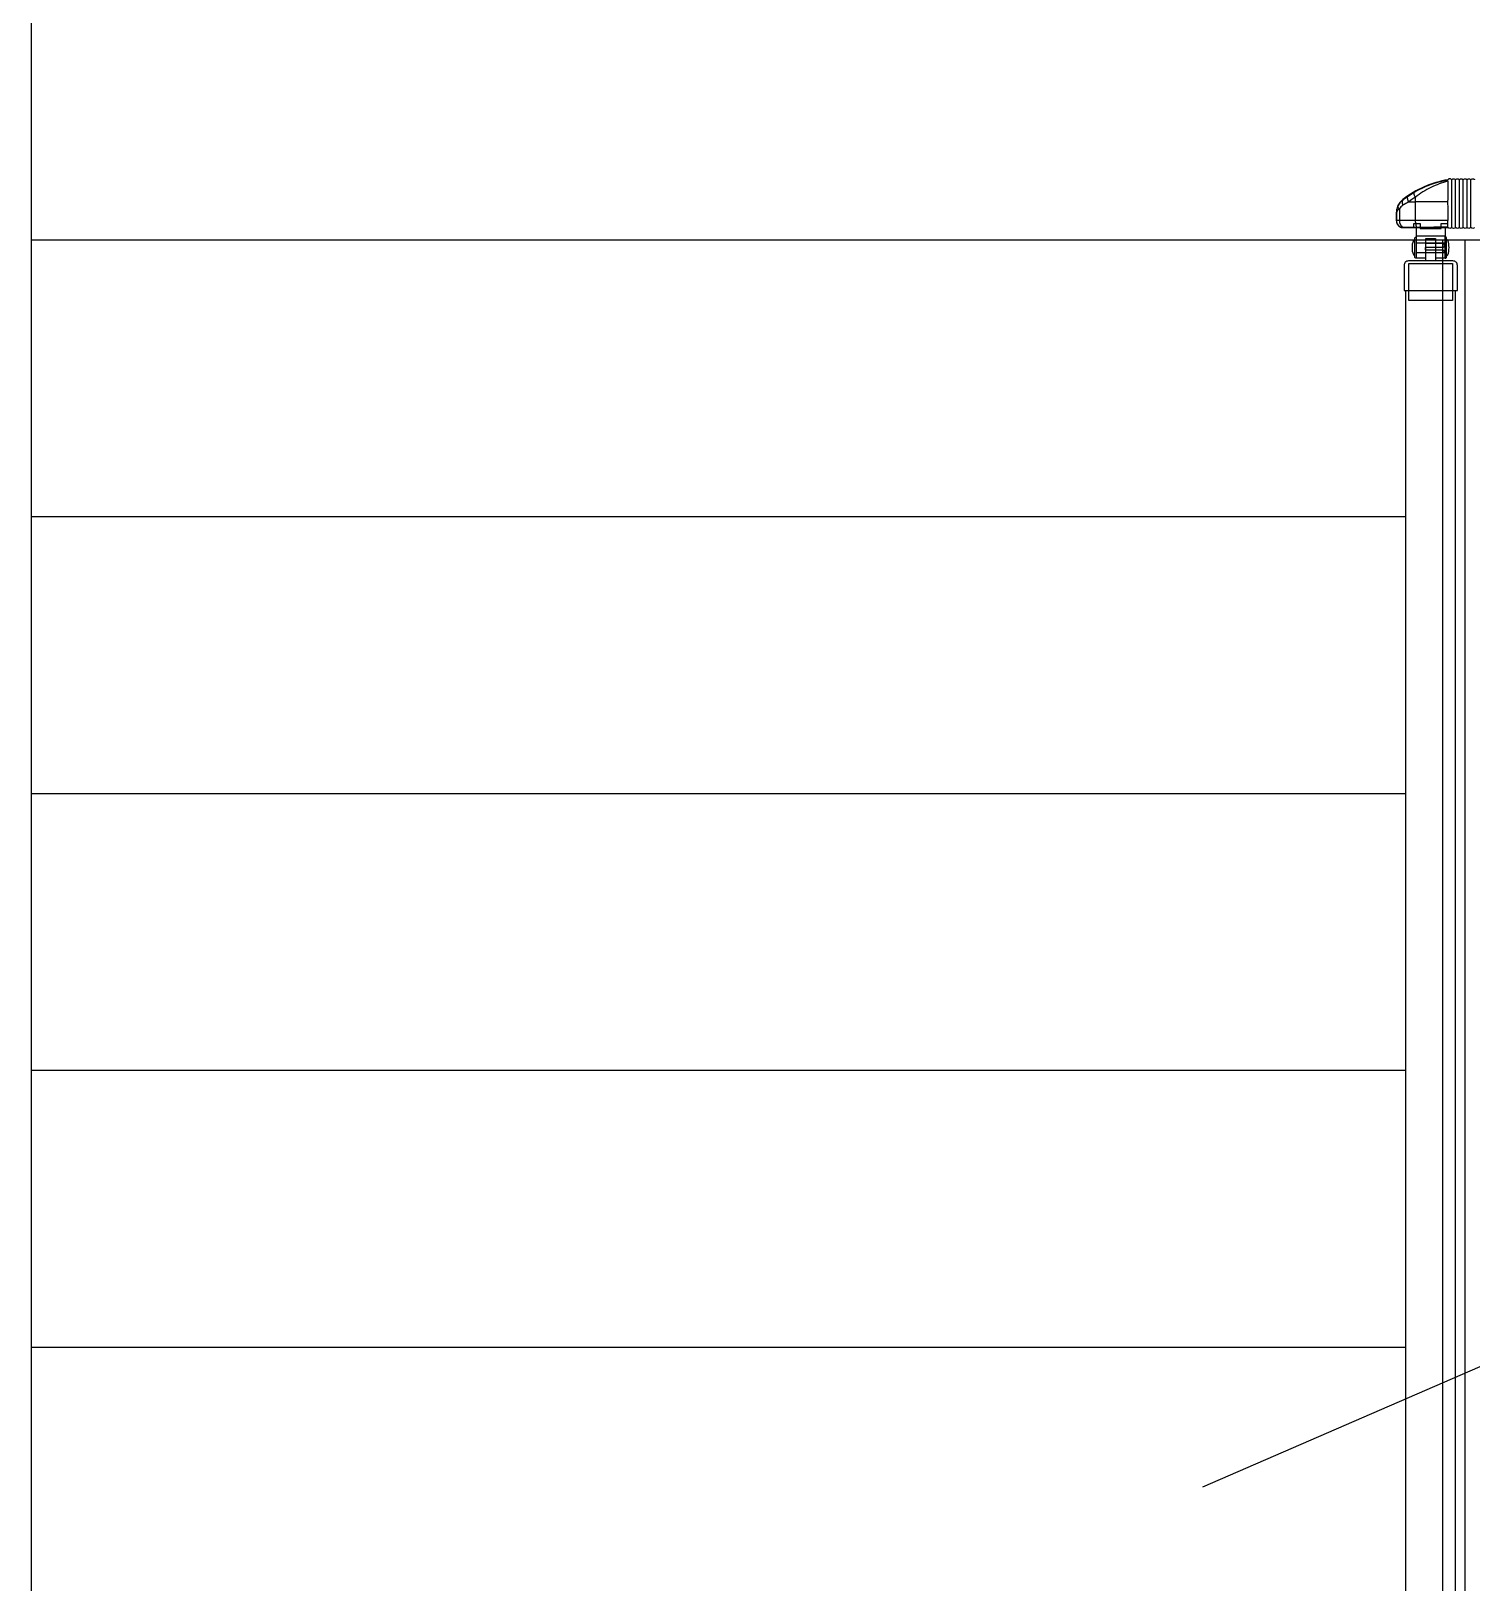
# Model space of a CAD drawing. Header units: millimetres. Extents: x -38475 to 94728, y -31127 to 90245.
# Drawn here: x 64875 to 66332, y -3143 to -1574 of the extents above; entities that cross this region are included whole.
import ezdxf

# ---------------------------------------------------------------- set-up
doc = ezdxf.new("R2010")
doc.units = ezdxf.units.MM
doc.layers.add('e-plan', color=9, linetype='Continuous')

# ---------------------------------------------------------------- blocks, each defined once
blk = doc.blocks.new('Xref-지하2층')
at = {"layer": 'e-plan', "linetype": 'Continuous'}
for p, q in [((69799.5, 10158.3), (69799.5, 10139.5)), ((69780.4, 10139.2), (69780.4, 10147.2)), ((69780.4, 10139.2), (69780.6, 10139.4)), ((69780.6, 10147.2), (69780.6, 10139.4)), ((69783.4, 10151), (69783.4, 10139.4)), ((69787.6, 10132.4), (69787.4, 10132.2)), ((69787.4, 10132.2), (69832.5, 10132.2)), ((68400, 10120), (71300, 10120)), ((69798.8, 10120), (69827.5, 10120)), ((69827.5, 7320), (69827.5, 10120)), ((69827.5, 7320), (69827.5, 10120)), ((69850, 7320), (69850, 10120)), ((69850, 7320), (69850, 10120)), ((68400, 9840), (69790.1, 9840)), ((68400, 9560), (69790.1, 9560)), ((68400, 9280), (69790.1, 9280)), ((68400, 9000), (69790.1, 9000))]:
    blk.add_line(p, q, dxfattribs=at)
at = {"layer": 'e-plan'}
for points in [[(71300, 4050), (71300, 11600), (68400, 11600), (68400, 6100)], [(69584.6, 8858.8), (70494.8, 9253.9), (70442.5, 9374.3), (70667.4, 9185.7), (70615.1, 9306.1), (71500, 9690.2)], [(69840.1, 7371.5), (69840.1, 8969.7)], [(69790.1, 7371.5), (69790.1, 8948)]]:
    blk.add_lwpolyline(points, dxfattribs=at)
at = {"layer": 'e-plan', "linetype": 'Continuous'}
for points in [[(69829.6, 10132.5), (69829.6, 10101.5), (69820.3, 10101.5), (69820.3, 10119.5), (69809.8, 10119.5), (69809.8, 10101.5), (69800.6, 10101.5), (69800.6, 10132.5), (69798.1, 10132.5), (69798.1, 10136.5), (69804.6, 10136.5), (69804.6, 10131.5), (69815.1, 10131.5), (69825.6, 10131.5), (69825.6, 10136.5), (69832.1, 10136.5), (69832.1, 10132.5), (69829.6, 10132.5), (69832.1, 10132.5)], [(69800.6, 10124), (69829.6, 10124)], [(69800.6, 10101.2), (69800.6, 10122.8)], [(69800.6, 10117), (69809.8, 10117)], [(69810.1, 10119.5), (69810.1, 10121.3), (69820.1, 10121.3), (69820.1, 10119.5)], [(69810.1, 10098.5), (69810.1, 10119.5)], [(69810.1, 10117), (69820.1, 10117)], [(69820.1, 10119.5), (69820.1, 10098.5)], [(69820.3, 10117), (69829.6, 10117)], [(69829.6, 10101.2), (69829.6, 10122.8)], [(69793.1, 10068.5), (69793.1, 10095.9), (69837.1, 10095.9), (69837.1, 10068.5)], [(69800.6, 10107), (69809.8, 10107)], [(69810.1, 10107), (69820.1, 10107)], [(69820.3, 10107), (69829.6, 10107)], [(69788.1, 10068.5), (69842.1, 10068.5)], [(69790.1, 8948), (69790.1, 10068.5)], [(69837.1, 10068.5), (69837.1, 10058.4), (69793.1, 10058.4), (69793.1, 10068.5)], [(69840.1, 8969.7), (69840.1, 10068.5)]]:
    blk.add_lwpolyline(points, dxfattribs=at)
for points in [[(69799.1, 10103.8, -0.306902), (69797.9, 10104.6, -0.108318), (69796.6, 10112, -0.10812), (69797.9, 10119.4, -0.306686), (69799.1, 10120.2)], [(69800.6, 10101.2), (69800.4, 10101.2, -0.414214), (69799.1, 10102.5), (69799.1, 10121.5, -0.414214), (69800.4, 10122.8), (69800.6, 10122.8)], [(69809.6, 10117), (69809.6, 10116.4), (69827.3, 10116.4, -0.414214), (69828.6, 10115.1), (69828.6, 10113.3, -0.414214), (69827.3, 10112), (69809.6, 10112), (69809.6, 10109.7), (69827.3, 10109.7, -0.414214), (69828.6, 10108.4), (69828.6, 10107)], [(69829.6, 10101.2), (69829.8, 10101.2, 0.414214), (69831.1, 10102.5), (69831.1, 10121.5, 0.414214), (69829.8, 10122.8), (69829.6, 10122.8)], [(69831.1, 10103.8, 0.306902), (69832.3, 10104.6, 0.108318), (69833.6, 10112, 0.10812), (69832.3, 10119.4, 0.306686), (69831.1, 10120.2)], [(69842.1, 10068.5), (69842.1, 10094, 0.414214), (69837.6, 10098.5), (69792.6, 10098.5, 0.414214), (69788.1, 10094), (69788.1, 10068.5)]]:
    blk.add_lwpolyline(points, format="xyb", dxfattribs=at)
for points in [[(69787.1, 10160.4, 0), (69787, 10160.4, 0), (69787, 10160.3, 0), (69786.9, 10160.3, 0), (69786.8, 10160.2, 0), (69786.8, 10160.1, 0), (69786.7, 10160.1, 0), (69786.7, 10160, 0), (69786.6, 10159.9, 0), (69786.6, 10159.8, 0), (69786.5, 10159.7, 0), (69786.5, 10159.6, 0), (69786.4, 10159.6, 0), (69786.4, 10159.5, 0), (69786.4, 10159.4, 0), (69786.3, 10159.3, 0), (69786.3, 10159.2, 0), (69786.3, 10159.1, 0), (69786.3, 10159, 0), (69786.2, 10158.9, 0), (69786.2, 10158.7, 0), (69786.2, 10158.6, 0), (69786.2, 10158.5, 0), (69786.2, 10158.4, 0), (69786.2, 10158.3, 0), (69786.2, 10158.2, 0), (69786.2, 10158, 0), (69786.2, 10157.9, 0), (69786.2, 10157.8, 0), (69786.2, 10157.7, 0), (69786.2, 10157.5, 0), (69786.2, 10157.4, 0), (69786.2, 10157.3, 0), (69786.2, 10157.1, 0), (69786.3, 10157, 0), (69786.3, 10156.9, 0), (69786.3, 10156.7, 0), (69786.4, 10156.6, 0), (69786.4, 10156.5, 0), (69786.4, 10156.3, 0), (69786.5, 10156.2, 0), (69786.5, 10156, 0), (69786.5, 10155.9, 0), (69786.6, 10155.8, 0), (69786.6, 10155.6, 0), (69786.7, 10155.5, 0), (69786.8, 10155.3, 0), (69786.8, 10155.2, 0), (69786.9, 10155, 0), (69786.9, 10154.9, 0)], [(69780.4, 10139.2, 0), (69780.4, 10139, 0), (69780.4, 10138.8, 0), (69780.4, 10138.5, 0), (69780.4, 10138.3, 0), (69780.5, 10138.1, 0), (69780.5, 10137.9, 0), (69780.5, 10137.7, 0), (69780.6, 10137.5, 0), (69780.6, 10137.3, 0), (69780.7, 10137, 0), (69780.8, 10136.8, 0), (69780.9, 10136.6, 0), (69780.9, 10136.4, 0), (69781, 10136.2, 0), (69781.1, 10136, 0), (69781.2, 10135.8, 0), (69781.3, 10135.6, 0), (69781.5, 10135.5, 0), (69781.6, 10135.3, 0), (69781.7, 10135.1, 0), (69781.8, 10134.9, 0), (69782, 10134.7, 0), (69782.1, 10134.6, 0), (69782.3, 10134.4, 0), (69782.4, 10134.3, 0), (69782.6, 10134.1, 0), (69782.7, 10134, 0), (69782.9, 10133.8, 0), (69783.1, 10133.7, 0), (69783.3, 10133.5, 0), (69783.4, 10133.4, 0), (69783.6, 10133.3, 0), (69783.8, 10133.2, 0), (69784, 10133.1, 0), (69784.2, 10133, 0), (69784.4, 10132.9, 0), (69784.6, 10132.8, 0), (69784.8, 10132.7, 0), (69785, 10132.6, 0), (69785.2, 10132.5, 0), (69785.4, 10132.5, 0), (69785.6, 10132.4, 0), (69785.8, 10132.4, 0), (69786.1, 10132.3, 0), (69786.3, 10132.3, 0), (69786.5, 10132.3, 0), (69786.7, 10132.2, 0), (69786.9, 10132.2, 0), (69787.2, 10132.2, 0)], [(69783.4, 10139.4, 0), (69783.3, 10139.4, 0), (69783.2, 10139.4, 0), (69783.1, 10139.4, 0), (69783, 10139.4, 0), (69782.9, 10139.4, 0), (69782.8, 10139.4, 0), (69782.7, 10139.4, 0), (69782.6, 10139.4, 0), (69782.5, 10139.4, 0), (69782.4, 10139.4, 0), (69782.4, 10139.4, 0), (69782.3, 10139.4, 0), (69782.2, 10139.4, 0), (69782.1, 10139.4, 0), (69782, 10139.4, 0), (69781.9, 10139.4, 0), (69781.9, 10139.4, 0), (69781.8, 10139.4, 0), (69781.7, 10139.4, 0), (69781.7, 10139.4, 0), (69781.6, 10139.4, 0), (69781.5, 10139.4, 0), (69781.5, 10139.4, 0), (69781.4, 10139.4, 0), (69781.3, 10139.4, 0), (69781.3, 10139.4, 0), (69781.2, 10139.4, 0), (69781.2, 10139.4, 0), (69781.1, 10139.4, 0), (69781.1, 10139.4, 0), (69781, 10139.4, 0), (69781, 10139.4, 0), (69780.9, 10139.4, 0), (69780.9, 10139.4, 0), (69780.9, 10139.4, 0), (69780.8, 10139.4, 0), (69780.8, 10139.4, 0), (69780.8, 10139.4, 0), (69780.7, 10139.4, 0), (69780.7, 10139.4, 0), (69780.7, 10139.4, 0), (69780.7, 10139.4, 0), (69780.7, 10139.4, 0), (69780.6, 10139.4, 0), (69780.6, 10139.4, 0), (69780.6, 10139.4, 0), (69780.6, 10139.4, 0), (69780.6, 10139.4, 0), (69780.6, 10139.4, 0)], [(69782, 10153.8, 0), (69782, 10153.8, 0), (69781.9, 10153.8, 0), (69781.9, 10153.7, 0), (69781.9, 10153.7, 0), (69781.9, 10153.6, 0), (69781.9, 10153.6, 0), (69781.9, 10153.5, 0), (69781.9, 10153.5, 0), (69781.9, 10153.4, 0), (69781.9, 10153.4, 0), (69781.9, 10153.3, 0), (69781.9, 10153.3, 0), (69781.9, 10153.2, 0), (69781.9, 10153.2, 0), (69781.9, 10153.1, 0), (69781.9, 10153.1, 0), (69781.9, 10153, 0), (69782, 10153, 0), (69782, 10152.9, 0), (69782, 10152.8, 0), (69782, 10152.8, 0), (69782, 10152.7, 0), (69782.1, 10152.7, 0), (69782.1, 10152.6, 0), (69782.1, 10152.6, 0), (69782.2, 10152.5, 0), (69782.2, 10152.4, 0), (69782.2, 10152.4, 0), (69782.3, 10152.3, 0), (69782.3, 10152.3, 0), (69782.3, 10152.2, 0), (69782.4, 10152.1, 0), (69782.4, 10152.1, 0), (69782.5, 10152, 0), (69782.5, 10151.9, 0), (69782.6, 10151.9, 0), (69782.6, 10151.8, 0), (69782.7, 10151.8, 0), (69782.7, 10151.7, 0), (69782.8, 10151.6, 0), (69782.8, 10151.6, 0), (69782.9, 10151.5, 0), (69783, 10151.4, 0), (69783, 10151.4, 0), (69783.1, 10151.3, 0), (69783.1, 10151.3, 0), (69783.2, 10151.2, 0), (69783.3, 10151.1, 0), (69783.4, 10151.1, 0)], [(69783.4, 10139.4, 0), (69783.4, 10139.2, 0), (69783.4, 10139, 0), (69783.4, 10138.8, 0), (69783.5, 10138.6, 0), (69783.5, 10138.3, 0), (69783.5, 10138.1, 0), (69783.5, 10137.9, 0), (69783.6, 10137.7, 0), (69783.6, 10137.5, 0), (69783.7, 10137.3, 0), (69783.7, 10137.1, 0), (69783.8, 10136.9, 0), (69783.8, 10136.7, 0), (69783.9, 10136.5, 0), (69784, 10136.3, 0), (69784.1, 10136.1, 0), (69784.1, 10135.9, 0), (69784.2, 10135.7, 0), (69784.3, 10135.5, 0), (69784.4, 10135.3, 0), (69784.5, 10135.2, 0), (69784.6, 10135, 0), (69784.7, 10134.8, 0), (69784.8, 10134.7, 0), (69784.9, 10134.5, 0), (69785, 10134.4, 0), (69785.1, 10134.2, 0), (69785.3, 10134.1, 0), (69785.4, 10133.9, 0), (69785.5, 10133.8, 0), (69785.6, 10133.7, 0), (69785.8, 10133.5, 0), (69785.9, 10133.4, 0), (69786, 10133.3, 0), (69786.2, 10133.2, 0), (69786.3, 10133.1, 0), (69786.5, 10133, 0), (69786.6, 10132.9, 0), (69786.7, 10132.9, 0), (69786.9, 10132.8, 0), (69787, 10132.7, 0), (69787.2, 10132.7, 0), (69787.3, 10132.6, 0), (69787.5, 10132.6, 0), (69787.7, 10132.5, 0), (69787.8, 10132.5, 0), (69788, 10132.5, 0), (69788.1, 10132.5, 0), (69788.3, 10132.4, 0)], [(69799.5, 10139.5, 0), (69799.1, 10139.5, 0), (69798.8, 10139.5, 0), (69798.4, 10139.5, 0), (69798, 10139.5, 0), (69797.7, 10139.5, 0), (69797.3, 10139.5, 0), (69797, 10139.5, 0), (69796.6, 10139.5, 0), (69796.3, 10139.5, 0), (69795.9, 10139.5, 0), (69795.6, 10139.5, 0), (69795.2, 10139.5, 0), (69794.9, 10139.5, 0), (69794.5, 10139.5, 0), (69794.2, 10139.5, 0), (69793.8, 10139.5, 0), (69793.5, 10139.5, 0), (69793.2, 10139.5, 0), (69792.8, 10139.5, 0), (69792.5, 10139.5, 0), (69792.2, 10139.5, 0), (69791.8, 10139.5, 0), (69791.5, 10139.5, 0), (69791.2, 10139.5, 0), (69790.8, 10139.5, 0), (69790.5, 10139.5, 0), (69790.2, 10139.5, 0), (69789.9, 10139.5, 0), (69789.6, 10139.5, 0), (69789.3, 10139.5, 0), (69788.9, 10139.5, 0), (69788.6, 10139.5, 0), (69788.3, 10139.5, 0), (69788, 10139.5, 0), (69787.7, 10139.5, 0), (69787.4, 10139.5, 0), (69787.1, 10139.5, 0), (69786.8, 10139.5, 0), (69786.5, 10139.5, 0), (69786.2, 10139.5, 0), (69785.9, 10139.5, 0), (69785.6, 10139.5, 0), (69785.4, 10139.5, 0), (69785.1, 10139.5, 0), (69784.8, 10139.4, 0), (69784.5, 10139.4, 0), (69784.2, 10139.4, 0), (69784, 10139.4, 0), (69783.7, 10139.4, 0)], [(69799.5, 10139.5, 0), (69799.5, 10139.3, 0), (69799.5, 10139.1, 0), (69799.5, 10138.9, 0), (69799.5, 10138.6, 0), (69799.5, 10138.4, 0), (69799.5, 10138.2, 0), (69799.5, 10138, 0), (69799.6, 10137.8, 0), (69799.6, 10137.6, 0), (69799.6, 10137.4, 0), (69799.6, 10137.2, 0), (69799.6, 10136.9, 0), (69799.7, 10136.7, 0), (69799.7, 10136.5, 0), (69799.7, 10136.3, 0), (69799.8, 10136.2, 0), (69799.8, 10136, 0), (69799.8, 10135.8, 0), (69799.9, 10135.6, 0), (69799.9, 10135.4, 0), (69800, 10135.2, 0), (69800, 10135.1, 0), (69800, 10134.9, 0), (69800.1, 10134.7, 0), (69800.1, 10134.6, 0), (69800.2, 10134.4, 0), (69800.2, 10134.3, 0), (69800.3, 10134.1, 0), (69800.3, 10134, 0), (69800.4, 10133.9, 0), (69800.5, 10133.7, 0), (69800.5, 10133.6, 0), (69800.6, 10133.5, 0), (69800.6, 10133.4, 0), (69800.7, 10133.3, 0), (69800.8, 10133.2, 0), (69800.8, 10133.1, 0), (69800.9, 10133, 0), (69800.9, 10132.9, 0), (69801, 10132.9, 0), (69801.1, 10132.8, 0), (69801.1, 10132.7, 0), (69801.2, 10132.7, 0), (69801.3, 10132.6, 0), (69801.3, 10132.6, 0), (69801.4, 10132.6, 0), (69801.5, 10132.5, 0), (69801.6, 10132.5, 0), (69801.6, 10132.5, 0)], [(69832.3, 10139.6, 0), (69831.6, 10139.6, 0), (69830.9, 10139.6, 0), (69830.2, 10139.6, 0), (69829.6, 10139.6, 0), (69828.9, 10139.6, 0), (69828.2, 10139.6, 0), (69827.6, 10139.6, 0), (69826.9, 10139.6, 0), (69826.3, 10139.6, 0), (69825.6, 10139.6, 0), (69824.9, 10139.6, 0), (69824.3, 10139.6, 0), (69823.6, 10139.6, 0), (69822.9, 10139.6, 0), (69822.3, 10139.6, 0), (69821.6, 10139.6, 0), (69821, 10139.6, 0), (69820.3, 10139.6, 0), (69819.6, 10139.6, 0), (69819, 10139.6, 0), (69818.3, 10139.6, 0), (69817.7, 10139.6, 0), (69817, 10139.6, 0), (69816.3, 10139.6, 0), (69815.7, 10139.5, 0), (69815, 10139.5, 0), (69814.4, 10139.5, 0), (69813.7, 10139.5, 0), (69813.1, 10139.5, 0), (69812.4, 10139.5, 0), (69811.8, 10139.5, 0), (69811.1, 10139.5, 0), (69810.4, 10139.5, 0), (69809.8, 10139.5, 0), (69809.1, 10139.5, 0), (69808.5, 10139.5, 0), (69807.8, 10139.5, 0), (69807.2, 10139.5, 0), (69806.6, 10139.5, 0), (69805.9, 10139.5, 0), (69805.3, 10139.5, 0), (69804.6, 10139.5, 0), (69804, 10139.5, 0), (69803.3, 10139.5, 0), (69802.7, 10139.5, 0), (69802, 10139.5, 0), (69801.4, 10139.5, 0), (69800.8, 10139.5, 0), (69800.1, 10139.5, 0)], [(69788.4, 10132.4, 0), (69788.4, 10132.4, 0), (69788.4, 10132.4, 0), (69788.3, 10132.4, 0), (69788.3, 10132.4, 0), (69788.3, 10132.4, 0), (69788.3, 10132.4, 0), (69788.2, 10132.4, 0), (69788.2, 10132.4, 0), (69788.2, 10132.4, 0), (69788.1, 10132.4, 0), (69788.1, 10132.4, 0), (69788.1, 10132.4, 0), (69788.1, 10132.4, 0), (69788, 10132.4, 0), (69788, 10132.4, 0), (69788, 10132.4, 0), (69788, 10132.4, 0), (69788, 10132.4, 0), (69787.9, 10132.4, 0), (69787.9, 10132.4, 0), (69787.9, 10132.4, 0), (69787.9, 10132.4, 0), (69787.8, 10132.4, 0), (69787.8, 10132.4, 0), (69787.8, 10132.4, 0), (69787.8, 10132.4, 0), (69787.8, 10132.4, 0), (69787.8, 10132.4, 0), (69787.7, 10132.4, 0), (69787.7, 10132.4, 0), (69787.7, 10132.4, 0), (69787.7, 10132.4, 0), (69787.7, 10132.4, 0), (69787.7, 10132.4, 0), (69787.7, 10132.4, 0), (69787.7, 10132.4, 0), (69787.7, 10132.4, 0), (69787.6, 10132.4, 0), (69787.6, 10132.4, 0), (69787.6, 10132.4, 0), (69787.6, 10132.4, 0), (69787.6, 10132.4, 0), (69787.6, 10132.4, 0), (69787.6, 10132.4, 0), (69787.6, 10132.4, 0), (69787.6, 10132.4, 0), (69787.6, 10132.4, 0), (69787.6, 10132.4, 0), (69787.6, 10132.4, 0)], [(69801.7, 10132.5, 0), (69801.4, 10132.5, 0), (69801.1, 10132.5, 0), (69800.8, 10132.5, 0), (69800.5, 10132.5, 0), (69800.2, 10132.5, 0), (69799.9, 10132.5, 0), (69799.6, 10132.5, 0), (69799.3, 10132.5, 0), (69799, 10132.5, 0), (69798.7, 10132.5, 0), (69798.5, 10132.5, 0), (69798.2, 10132.5, 0), (69797.9, 10132.5, 0), (69797.6, 10132.5, 0), (69797.3, 10132.5, 0), (69797, 10132.5, 0), (69796.8, 10132.5, 0), (69796.5, 10132.5, 0), (69796.2, 10132.5, 0), (69795.9, 10132.5, 0), (69795.6, 10132.5, 0), (69795.4, 10132.5, 0), (69795.1, 10132.5, 0), (69794.8, 10132.5, 0), (69794.6, 10132.5, 0), (69794.3, 10132.5, 0), (69794, 10132.5, 0), (69793.8, 10132.5, 0), (69793.5, 10132.5, 0), (69793.2, 10132.5, 0), (69793, 10132.5, 0), (69792.7, 10132.5, 0), (69792.5, 10132.5, 0), (69792.2, 10132.5, 0), (69792, 10132.5, 0), (69791.7, 10132.5, 0), (69791.5, 10132.5, 0), (69791.2, 10132.5, 0), (69791, 10132.5, 0), (69790.7, 10132.5, 0), (69790.5, 10132.5, 0), (69790.3, 10132.5, 0), (69790, 10132.5, 0), (69789.8, 10132.5, 0), (69789.6, 10132.4, 0), (69789.3, 10132.4, 0), (69789.1, 10132.4, 0), (69788.9, 10132.4, 0), (69788.7, 10132.4, 0)], [(69832.4, 10132.6, 0), (69831.8, 10132.6, 0), (69831.2, 10132.6, 0), (69830.5, 10132.6, 0), (69829.9, 10132.6, 0), (69829.3, 10132.6, 0), (69828.7, 10132.6, 0), (69828, 10132.6, 0), (69827.4, 10132.6, 0), (69826.8, 10132.6, 0), (69826.2, 10132.6, 0), (69825.6, 10132.6, 0), (69824.9, 10132.6, 0), (69824.3, 10132.6, 0), (69823.7, 10132.6, 0), (69823.1, 10132.6, 0), (69822.4, 10132.6, 0), (69821.8, 10132.6, 0), (69821.2, 10132.6, 0), (69820.6, 10132.6, 0), (69820, 10132.6, 0), (69819.4, 10132.6, 0), (69818.7, 10132.6, 0), (69818.1, 10132.6, 0), (69817.5, 10132.5, 0), (69816.9, 10132.5, 0), (69816.3, 10132.5, 0), (69815.7, 10132.5, 0), (69815, 10132.5, 0), (69814.4, 10132.5, 0), (69813.8, 10132.5, 0), (69813.2, 10132.5, 0), (69812.6, 10132.5, 0), (69812, 10132.5, 0), (69811.4, 10132.5, 0), (69810.8, 10132.5, 0), (69810.1, 10132.5, 0), (69809.5, 10132.5, 0), (69808.9, 10132.5, 0), (69808.3, 10132.5, 0), (69807.7, 10132.5, 0), (69807.1, 10132.5, 0), (69806.5, 10132.5, 0), (69805.9, 10132.5, 0), (69805.3, 10132.5, 0), (69804.7, 10132.5, 0), (69804.1, 10132.5, 0), (69803.5, 10132.5, 0), (69802.9, 10132.5, 0), (69802.3, 10132.5, 0)]]:
    blk.add_polyline3d(points, dxfattribs=at)
for centre, radius, start, end in [((69849.9, 10079.6), 102.6, 99.7897, 127.8193), ((69797.4, 10147.2), 17, 127.8193, 180)]:
    blk.add_arc(centre, radius, start, end, dxfattribs=at)
at = {"layer": 'e-plan', "linetype": 'Continuous', "extrusion": (0.008726, 0.008726, 0.999924)}
blk.add_arc((69784.7, 10133.5, 698.2), 7, 180, 269.9956, dxfattribs=at)
at = {"layer": 'e-plan', "linetype": 'Continuous', "extrusion": (-1e-16, 2.22045e-32, -1)}
for centre in [(-69834.4, 10134.2), (-69838.3, 10134.2), (-69842.1, 10134.2), (-69846, 10134.2), (-69849.9, 10134.2), (-69853.7, 10134.2), (-69857.6, 10134.2)]:
    blk.add_arc(centre, 2.75, 225.2805, 314.7195, dxfattribs=at)
at = {"layer": 'e-plan', "linetype": 'Continuous'}
for points, knots in [([(69798.2, 10167.9), (69803.5, 10171), (69809, 10173.6), (69820.5, 10177.8), (69826.4, 10179.4), (69832.4, 10180.4)], [0, 0, 0, 0, 0.5, 0.5, 1, 1, 1, 1]), ([(69832.3, 10179.2), (69826.5, 10177.7), (69820.8, 10175.6), (69809.7, 10170.1), (69804.5, 10166.8), (69799.6, 10163.1)], [0, 0, 0, 0, 0.5, 0.5, 1, 1, 1, 1]), ([(69832.3, 10179.2), (69832.3, 10178.1), (69832.3, 10176.7), (69832.3, 10173.7), (69832.3, 10172), (69832.3, 10166.5), (69832.4, 10162.4), (69832.2, 10158.3)], [0, 0, 0, 0, 0.25, 0.25, 0.5, 0.5, 1, 1, 1, 1]), ([(69832.3, 10179.2), (69832.4, 10179.6), (69832.4, 10179.9), (69832.4, 10180.3), (69832.4, 10180.4), (69832.4, 10180.4)], [0, 0, 0, 0, 0.5, 0.5, 1, 1, 1, 1]), ([(69836.3, 10180.7), (69836.1, 10181), (69835.8, 10181.1), (69835.6, 10181.3), (69835.3, 10181.4), (69835, 10181.5), (69834.7, 10181.5), (69834.4, 10181.6), (69834.1, 10181.5), (69833.8, 10181.5), (69833.5, 10181.4), (69833.2, 10181.3), (69832.9, 10181.1), (69832.7, 10181), (69832.6, 10180.9), (69832.4, 10180.7)], [0, 0, 0, 0, 0.213706, 0.213706, 0.213706, 0.427411, 0.427411, 0.427411, 0.641117, 0.641117, 0.641117, 0.854822, 0.854822, 0.854822, 1, 1, 1, 1]), ([(69832.4, 10180.7), (69832.4, 10180.7), (69832.4, 10180.7), (69832.4, 10180.7), (69832.4, 10180.6), (69832.4, 10180.5), (69832.4, 10180.5), (69832.4, 10180.4), (69832.4, 10180.4), (69832.4, 10180.4), (69832.4, 10180.4), (69832.4, 10180.4), (69832.4, 10180.4)], [0, 0, 0, 0, 0.162261, 0.162261, 0.162261, 0.811304, 0.811304, 0.811304, 0.966807, 0.966807, 0.966807, 1, 1, 1, 1]), ([(69836.3, 10180.7), (69836.5, 10181), (69836.8, 10181.1), (69837.1, 10181.3), (69837.4, 10181.4), (69837.7, 10181.5), (69838, 10181.5), (69838.3, 10181.6), (69838.6, 10181.5), (69838.9, 10181.5), (69839.2, 10181.4), (69839.5, 10181.3), (69839.7, 10181.1), (69839.9, 10181), (69840.1, 10180.9), (69840.2, 10180.7)], [0, 0, 0, 0, 0.216293, 0.216293, 0.216293, 0.432586, 0.432586, 0.432586, 0.648879, 0.648879, 0.648879, 0.865171, 0.865171, 0.865171, 1, 1, 1, 1]), ([(69836.3, 10132.2), (69836.3, 10132.3), (69836.3, 10132.4), (69836.3, 10132.5), (69836.3, 10132.5), (69836.3, 10132.5), (69836.3, 10133.4), (69836.3, 10136.3), (69836.3, 10139), (69836.3, 10141.8), (69836.3, 10146.8), (69836.3, 10152.4), (69836.3, 10158), (69836.3, 10163.6), (69836.3, 10170.4), (69836.3, 10175.4), (69836.3, 10178.1), (69836.3, 10179.1), (69836.3, 10179.8), (69836.3, 10180.3), (69836.3, 10180.5), (69836.3, 10180.5), (69836.3, 10180.5), (69836.3, 10180.5), (69836.3, 10180.6), (69836.3, 10180.7), (69836.3, 10180.7)], [0, 0, 0, 0, 0.25, 0.28125, 0.296875, 0.3125, 0.34375, 0.375, 0.390625, 0.40625, 0.4375, 0.5, 0.53125, 0.5625, 0.625, 0.6875, 0.703125, 0.71875, 0.726563, 0.734375, 0.75, 0.765625, 0.78125, 0.8125, 0.875, 1, 1, 1, 1]), ([(69840.2, 10180.7), (69840.4, 10181), (69840.7, 10181.1), (69841, 10181.3), (69841.2, 10181.4), (69841.5, 10181.5), (69841.8, 10181.5), (69842.1, 10181.6), (69842.5, 10181.5), (69842.8, 10181.5), (69843.1, 10181.4), (69843.4, 10181.3), (69843.6, 10181.1), (69843.8, 10181), (69843.9, 10180.9), (69844.1, 10180.7)], [0, 0, 0, 0, 0.216293, 0.216293, 0.216293, 0.432586, 0.432586, 0.432586, 0.648879, 0.648879, 0.648879, 0.865171, 0.865171, 0.865171, 1, 1, 1, 1]), ([(69840.2, 10132.2), (69840.2, 10132.3), (69840.2, 10132.4), (69840.2, 10132.5), (69840.2, 10132.5), (69840.2, 10132.5), (69840.2, 10133.4), (69840.2, 10136.3), (69840.2, 10139), (69840.2, 10141.8), (69840.2, 10146.8), (69840.2, 10152.4), (69840.2, 10158), (69840.2, 10163.6), (69840.2, 10170.4), (69840.2, 10175.4), (69840.2, 10178.1), (69840.2, 10179.1), (69840.2, 10179.8), (69840.2, 10180.3), (69840.2, 10180.5), (69840.2, 10180.5), (69840.2, 10180.5), (69840.2, 10180.5), (69840.2, 10180.6), (69840.2, 10180.7), (69840.2, 10180.7)], [0, 0, 0, 0, 0.25, 0.28125, 0.296875, 0.3125, 0.34375, 0.375, 0.390625, 0.40625, 0.4375, 0.5, 0.53125, 0.5625, 0.625, 0.6875, 0.703125, 0.71875, 0.726563, 0.734375, 0.75, 0.765625, 0.78125, 0.8125, 0.875, 1, 1, 1, 1]), ([(69844.1, 10180.7), (69844.3, 10181), (69844.5, 10181.1), (69844.8, 10181.3), (69845.1, 10181.4), (69845.4, 10181.5), (69845.7, 10181.5), (69846, 10181.6), (69846.3, 10181.5), (69846.6, 10181.5), (69846.9, 10181.4), (69847.2, 10181.3), (69847.5, 10181.1), (69847.6, 10181), (69847.8, 10180.9), (69847.9, 10180.7)], [0, 0, 0, 0, 0.216293, 0.216293, 0.216293, 0.432586, 0.432586, 0.432586, 0.648879, 0.648879, 0.648879, 0.865171, 0.865171, 0.865171, 1, 1, 1, 1]), ([(69844.1, 10132.2), (69844.1, 10132.3), (69844.1, 10132.4), (69844.1, 10132.5), (69844.1, 10132.5), (69844.1, 10132.5), (69844.1, 10133.4), (69844.1, 10136.3), (69844.1, 10139), (69844.1, 10141.8), (69844.1, 10146.8), (69844.1, 10152.4), (69844.1, 10158), (69844.1, 10163.6), (69844.1, 10170.4), (69844.1, 10175.4), (69844.1, 10178.1), (69844.1, 10179.1), (69844.1, 10179.8), (69844.1, 10180.3), (69844.1, 10180.5), (69844.1, 10180.5), (69844.1, 10180.5), (69844.1, 10180.5), (69844.1, 10180.6), (69844.1, 10180.7), (69844.1, 10180.7)], [0, 0, 0, 0, 0.25, 0.28125, 0.296875, 0.3125, 0.34375, 0.375, 0.390625, 0.40625, 0.4375, 0.5, 0.53125, 0.5625, 0.625, 0.6875, 0.703125, 0.71875, 0.726563, 0.734375, 0.75, 0.765625, 0.78125, 0.8125, 0.875, 1, 1, 1, 1]), ([(69847.9, 10180.7), (69848.2, 10181), (69848.4, 10181.1), (69848.7, 10181.3), (69849, 10181.4), (69849.3, 10181.5), (69849.6, 10181.5), (69849.9, 10181.6), (69850.2, 10181.5), (69850.5, 10181.5), (69850.8, 10181.4), (69851.1, 10181.3), (69851.4, 10181.1), (69851.5, 10181), (69851.7, 10180.9), (69851.8, 10180.7)], [0, 0, 0, 0, 0.216293, 0.216293, 0.216293, 0.432586, 0.432586, 0.432586, 0.648879, 0.648879, 0.648879, 0.865171, 0.865171, 0.865171, 1, 1, 1, 1]), ([(69847.9, 10132.2), (69847.9, 10132.3), (69847.9, 10132.4), (69847.9, 10132.5), (69847.9, 10132.5), (69847.9, 10132.5), (69847.9, 10133.4), (69847.9, 10136.3), (69847.9, 10139), (69847.9, 10141.8), (69847.9, 10146.8), (69847.9, 10152.4), (69847.9, 10158), (69847.9, 10163.6), (69847.9, 10170.4), (69847.9, 10175.4), (69847.9, 10178.1), (69847.9, 10179.1), (69847.9, 10179.8), (69847.9, 10180.3), (69847.9, 10180.5), (69847.9, 10180.5), (69847.9, 10180.5), (69847.9, 10180.5), (69847.9, 10180.6), (69847.9, 10180.7), (69847.9, 10180.7)], [0, 0, 0, 0, 0.25, 0.28125, 0.296875, 0.3125, 0.34375, 0.375, 0.390625, 0.40625, 0.4375, 0.5, 0.53125, 0.5625, 0.625, 0.6875, 0.703125, 0.71875, 0.726563, 0.734375, 0.75, 0.765625, 0.78125, 0.8125, 0.875, 1, 1, 1, 1]), ([(69851.8, 10180.7), (69852, 10181), (69852.3, 10181.1), (69852.6, 10181.3), (69852.8, 10181.4), (69853.1, 10181.5), (69853.5, 10181.5), (69853.8, 10181.6), (69854.1, 10181.5), (69854.4, 10181.5), (69854.7, 10181.4), (69855, 10181.3), (69855.2, 10181.1), (69855.4, 10181), (69855.5, 10180.9), (69855.7, 10180.7)], [0, 0, 0, 0, 0.216293, 0.216293, 0.216293, 0.432586, 0.432586, 0.432586, 0.648879, 0.648879, 0.648879, 0.865171, 0.865171, 0.865171, 1, 1, 1, 1]), ([(69851.8, 10132.2), (69851.8, 10132.3), (69851.8, 10132.4), (69851.8, 10132.5), (69851.8, 10132.5), (69851.8, 10132.5), (69851.8, 10133.4), (69851.8, 10136.3), (69851.8, 10139), (69851.8, 10141.8), (69851.8, 10146.8), (69851.8, 10152.4), (69851.8, 10158), (69851.8, 10163.6), (69851.8, 10170.4), (69851.8, 10175.4), (69851.8, 10178.1), (69851.8, 10179.1), (69851.8, 10179.8), (69851.8, 10180.3), (69851.8, 10180.5), (69851.8, 10180.5), (69851.8, 10180.5), (69851.8, 10180.5), (69851.8, 10180.6), (69851.8, 10180.7), (69851.8, 10180.7)], [0, 0, 0, 0, 0.25, 0.28125, 0.296875, 0.3125, 0.34375, 0.375, 0.390625, 0.40625, 0.4375, 0.5, 0.53125, 0.5625, 0.625, 0.6875, 0.703125, 0.71875, 0.726563, 0.734375, 0.75, 0.765625, 0.78125, 0.8125, 0.875, 1, 1, 1, 1]), ([(69855.7, 10180.7), (69855.9, 10181), (69856.2, 10181.1), (69856.4, 10181.3), (69856.7, 10181.4), (69857, 10181.5), (69857.3, 10181.5), (69857.6, 10181.6), (69857.9, 10181.5), (69858.2, 10181.5), (69858.5, 10181.4), (69858.8, 10181.3), (69859.1, 10181.1), (69859.3, 10181), (69859.4, 10180.9), (69859.5, 10180.7)], [0, 0, 0, 0, 0.216293, 0.216293, 0.216293, 0.432586, 0.432586, 0.432586, 0.648879, 0.648879, 0.648879, 0.865171, 0.865171, 0.865171, 1, 1, 1, 1]), ([(69855.7, 10132.2), (69855.7, 10132.3), (69855.7, 10132.4), (69855.7, 10132.5), (69855.7, 10132.5), (69855.7, 10132.5), (69855.7, 10133.4), (69855.7, 10136.3), (69855.7, 10139), (69855.7, 10141.8), (69855.7, 10146.8), (69855.7, 10152.4), (69855.7, 10158), (69855.7, 10163.6), (69855.7, 10170.4), (69855.7, 10175.4), (69855.7, 10178.1), (69855.7, 10179.1), (69855.7, 10179.8), (69855.7, 10180.3), (69855.7, 10180.5), (69855.7, 10180.5), (69855.7, 10180.5), (69855.7, 10180.5), (69855.7, 10180.6), (69855.7, 10180.7), (69855.7, 10180.7)], [0, 0, 0, 0, 0.25, 0.28125, 0.296875, 0.3125, 0.34375, 0.375, 0.390625, 0.40625, 0.4375, 0.5, 0.53125, 0.5625, 0.625, 0.6875, 0.703125, 0.71875, 0.726563, 0.734375, 0.75, 0.765625, 0.78125, 0.8125, 0.875, 1, 1, 1, 1]), ([(69792.9, 10158.3), (69792.2, 10159.6), (69791.8, 10160.9), (69791.6, 10163.1), (69791.8, 10163.8), (69792.3, 10164.2)], [0, 0, 0, 0, 0.5, 0.5, 1, 1, 1, 1]), ([(69799.6, 10163.1), (69799, 10164.3), (69798.5, 10165.5), (69798, 10167.2), (69798, 10167.8), (69798.2, 10167.9)], [0, 0, 0, 0, 0.5, 0.5, 1, 1, 1, 1]), ([(69832.2, 10158.3), (69832.2, 10156.4), (69832.2, 10154.6), (69832.3, 10152.8), (69832.3, 10150.6), (69832.3, 10148.3), (69832.3, 10146.1), (69832.3, 10145), (69832.3, 10143.9), (69832.3, 10142.7), (69832.3, 10141.7), (69832.2, 10140.6), (69832.3, 10139.6)], [0, 0, 0, 0, 0.292513, 0.292513, 0.292513, 0.650866, 0.650866, 0.650866, 0.830042, 0.830042, 0.830042, 1, 1, 1, 1]), ([(69832.4, 10132.6), (69832.5, 10132.6), (69832.4, 10133.3), (69832.3, 10135.9), (69832.3, 10137.7), (69832.3, 10139.6)], [0, 0, 0, 0, 0.5, 0.5, 1, 1, 1, 1]), ([(69832.4, 10132.6), (69832.4, 10132.6), (69832.4, 10132.6), (69832.4, 10132.5), (69832.4, 10132.5), (69832.4, 10132.5), (69832.4, 10132.5), (69832.5, 10132.4), (69832.5, 10132.4), (69832.5, 10132.3), (69832.5, 10132.3), (69832.5, 10132.2)], [0, 0, 0, 0, 0.0625, 0.0625, 0.125, 0.125, 0.25, 0.25, 0.5, 0.5, 1, 1, 1, 1])]:
    blk.add_open_spline(points, degree=3, knots=knots, dxfattribs=at)
for points in [[(69782, 10153.8), (69783.1, 10156.5), (69784.9, 10158.7), (69787.1, 10160.4)], [(69787, 10154.8), (69785.6, 10153.8), (69784.3, 10152.7), (69783.4, 10151)], [(69786.9, 10160.6), (69787, 10160.6), (69787.1, 10160.5), (69787.1, 10160.4)], [(69792.9, 10158.3), (69790.8, 10157.1), (69788.9, 10155.9), (69787, 10154.8)], [(69787.1, 10160.4), (69788.8, 10161.7), (69790.5, 10163), (69792.3, 10164.2)], [(69792.3, 10164.2), (69794.2, 10165.5), (69796.2, 10166.7), (69798.2, 10167.9)], [(69799.6, 10163.1), (69797.3, 10161.5), (69795, 10159.9), (69792.9, 10158.3)], [(69792.9, 10158.3), (69795, 10158.3), (69797.2, 10158.3), (69799.5, 10158.3)], [(69799.6, 10163.1), (69799.5, 10161.5), (69799.5, 10159.8), (69799.5, 10158.3)], [(69832.2, 10158.3), (69821.1, 10158.3), (69810.1, 10158.3), (69799.5, 10158.3)], [(69780.4, 10147.2), (69780.4, 10147.2), (69780.5, 10147.2), (69780.6, 10147.2)], [(69780.6, 10147.2), (69780.6, 10149.5), (69781.1, 10151.7), (69782, 10153.8)], [(69783.4, 10151), (69781.6, 10149.8), (69780.6, 10148.5), (69780.6, 10147.2)]]:
    blk.add_open_spline(points, degree=3, dxfattribs=at)
blk = doc.blocks.new('A$C61602750')
at = {"layer": 'e-plan'}
blk.add_blockref('Xref-지하2층', (-3525, -11905), dxfattribs=at)

msp = doc.modelspace()

# ---------------------------------------------------------------- block references
at = {"layer": 'e-plan'}
msp.add_blockref('A$C61602750', (0, 0), dxfattribs=at)

doc.saveas('drawing.dxf')
